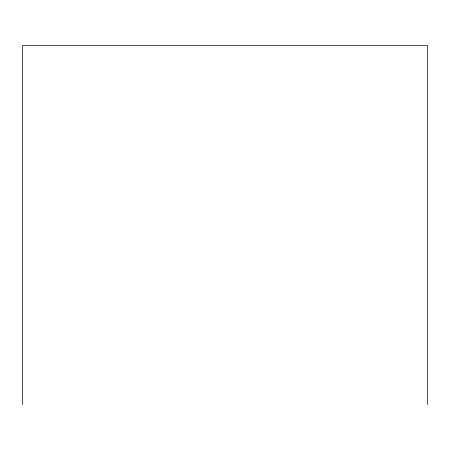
<?xml version="1.0" encoding="UTF-8"?>
<svg xmlns="http://www.w3.org/2000/svg" width="450" height="450" viewBox="0 0 450 450"><rect width="100%" height="100%" fill="white"/><g stroke="black" fill="none" stroke-linecap="round" stroke-linejoin="round"><path stroke-width="0.67" d="M427.5 404.471L427.5 45.529L22.5 45.529L22.5 404.471"/></g></svg>
